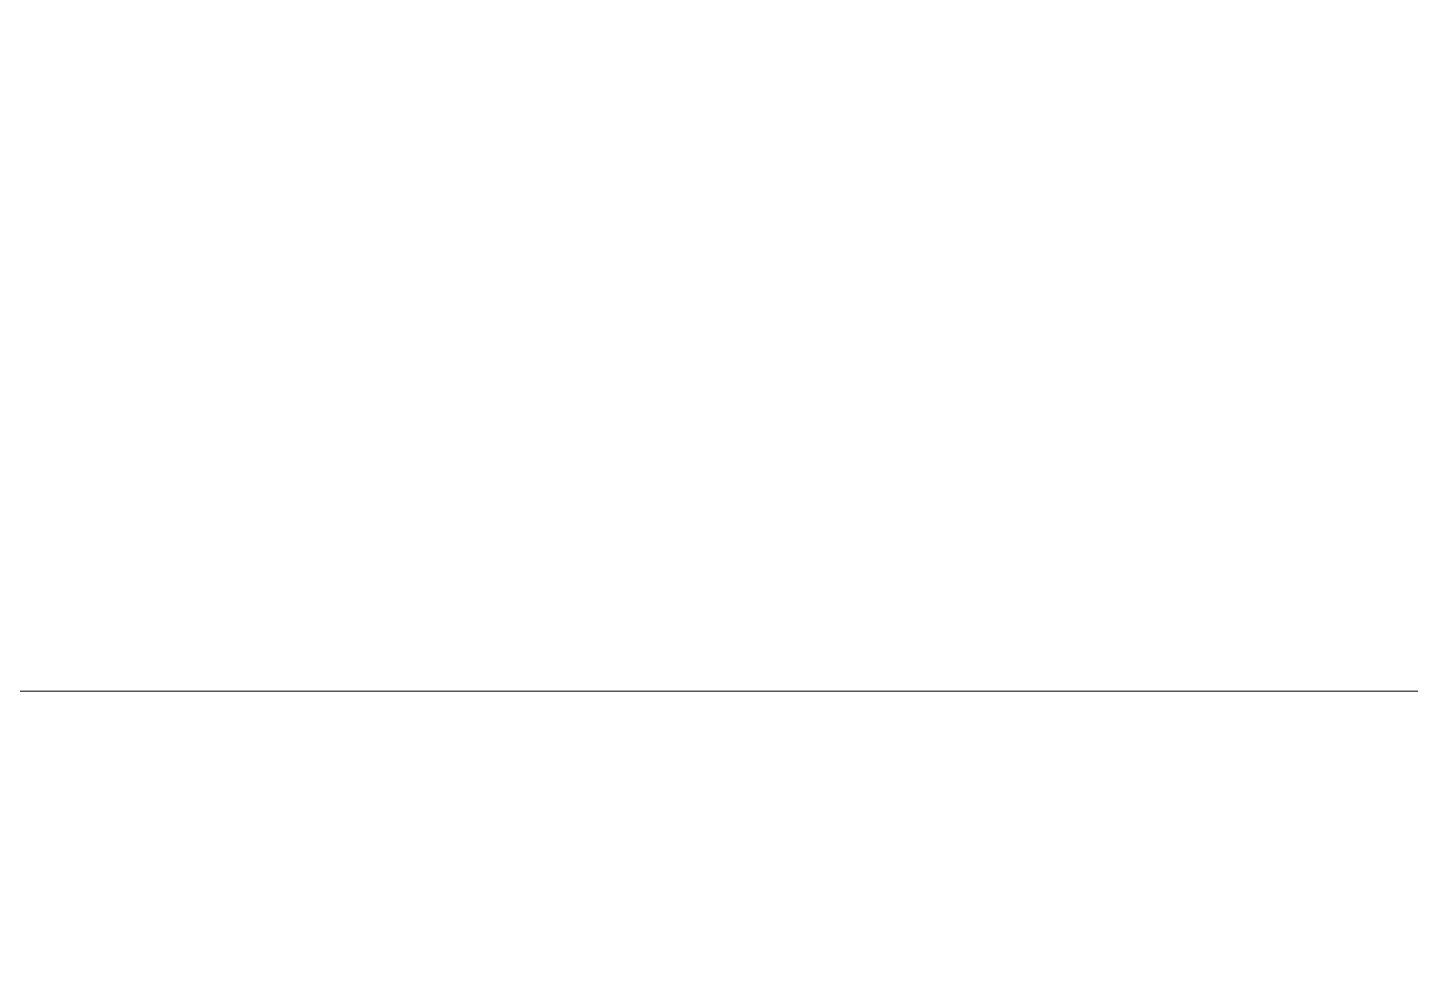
# Model space of a CAD drawing. Header units: metres. Extents: x -1 to 106, y -6 to 62.
# Drawn here: x 44.3449 to 44.6071, y 0.1467 to 0.3258 of the extents above; entities that cross this region are included whole.
import ezdxf

# ---------------------------------------------------------------- set-up
doc = ezdxf.new("R2010")
doc.units = ezdxf.units.M
doc.layers.add('ARQ-PAR', color=7, linetype='Continuous', lineweight=5)
doc.layers.add('ARQ_1100_BASE_TÉRREO_GARAGEM_dwg', color=7, linetype='Continuous', lineweight=5, true_color=0x767676)

# ---------------------------------------------------------------- blocks, each defined once
blk = doc.blocks.new('ARQ_1100_BASE_TÉRREO_GARAGEM_dwg-3696053-TÉRREO 1_20')
at = {"layer": 'ARQ-PAR', "color": 253, "true_color": 0xaaaaaa, "flags": 128}
blk.add_lwpolyline([(44.58249040288474, 1.732587406877428e-14), (47.83261709470126, 1.732587406877428e-14), (47.83261709470126, 0.2000000000000585), (44.08261709470125, 0.2000000000000758), (44.08261709470125, 2.540000000000202)], dxfattribs=at)

msp = doc.modelspace()

# ---------------------------------------------------------------- block references
at = {"layer": 'ARQ_1100_BASE_TÉRREO_GARAGEM_dwg', "color": 253, "true_color": 0xaaaaaa}
msp.add_blockref('ARQ_1100_BASE_TÉRREO_GARAGEM_dwg-3696053-TÉRREO 1_20', (0, 0), dxfattribs=at)

doc.saveas('drawing.dxf')
